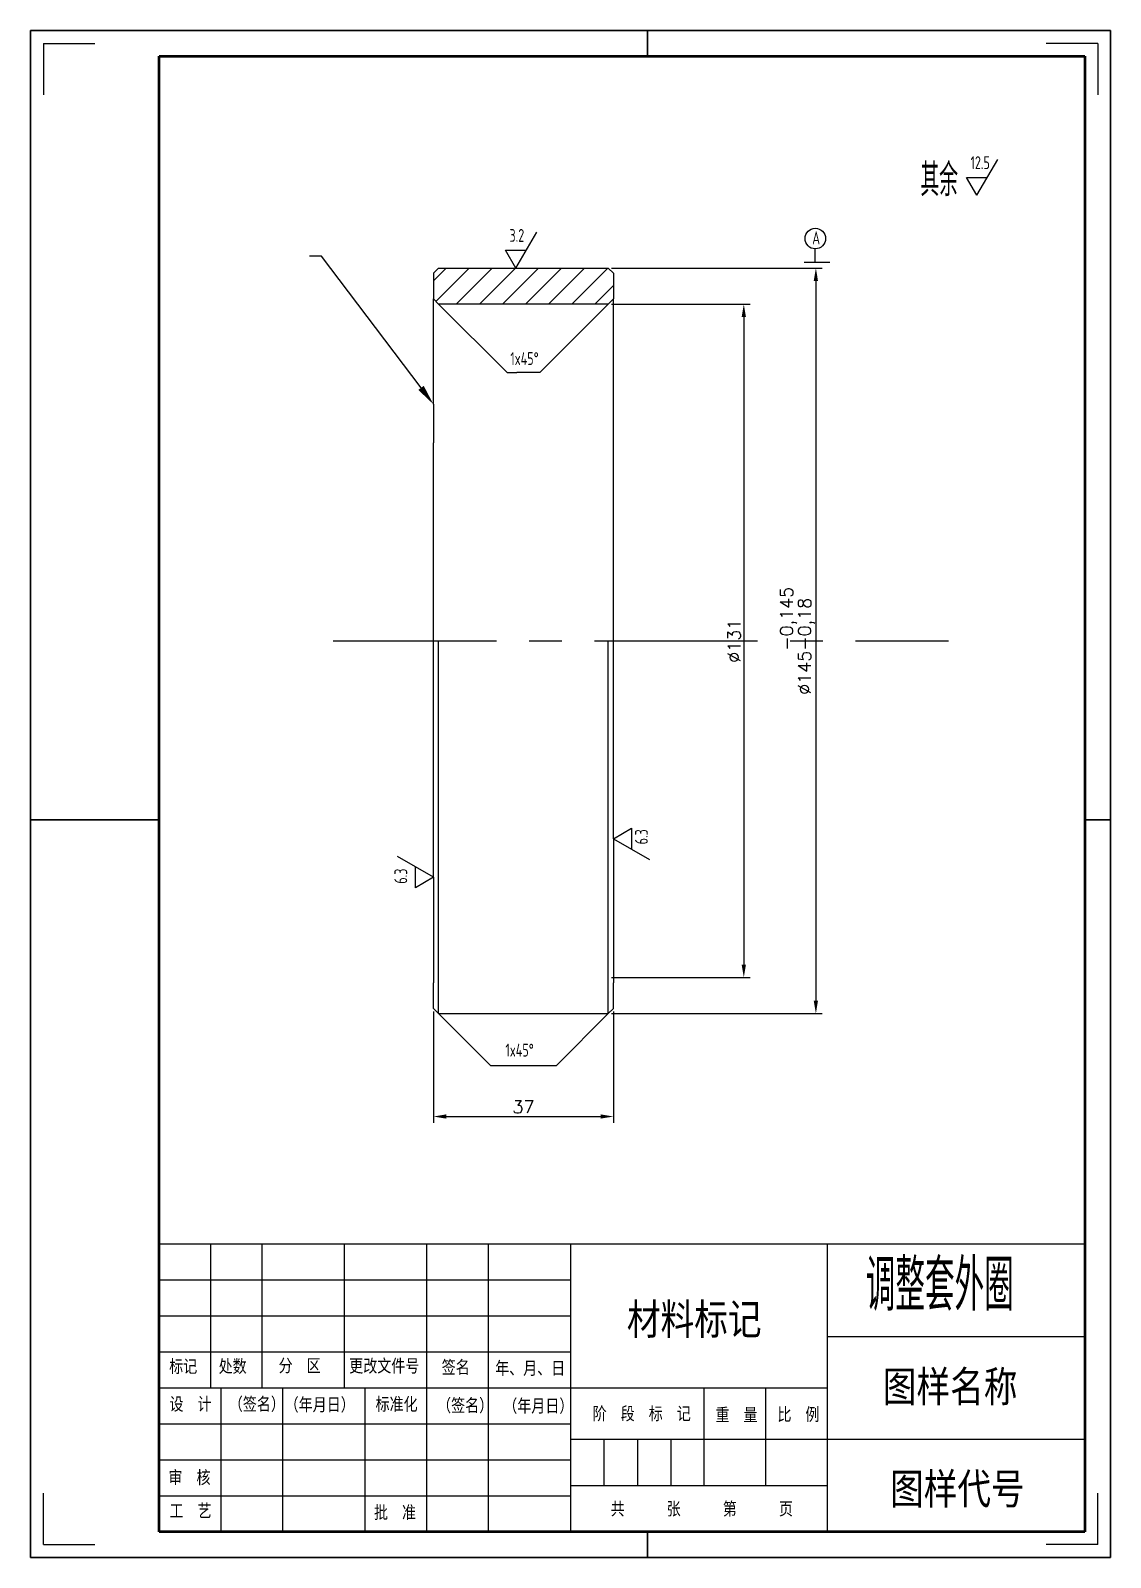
# Model space of a CAD drawing. Header units: millimetres. Extents: x 436 to 5898, y 1945 to 3729.
# Drawn here: x 1058.6 to 1268.6, y 2532 to 2829 of the extents above; entities that cross this region are included whole.
import ezdxf
from ezdxf import colors
from ezdxf.entities.mleader import LeaderData, LeaderLine
from ezdxf.math import Vec2, Vec3

# ---------------------------------------------------------------- set-up
doc = ezdxf.new("R2010")
doc.units = ezdxf.units.MM
doc.linetypes.add('CENTER', pattern=[50.8, 31.75, -6.35, 6.35, -6.35])
for name, color, linetype, lineweight in [('中心线层', 1, 'CENTER', 25), ('总内框线', 7, 'Continuous', 50), ('总外框线', 7, 'Continuous', 30), ('标注层', 3, 'Continuous', 25)]:
    doc.layers.add(name, color=color, linetype=linetype, lineweight=lineweight)
doc.styles.get("Standard").update_dxf_attribs({"font": 'txt', "bigfont": 'gbcbig.shx'})
doc.styles.add('陈杰（2）', font='gbenor.shx', dxfattribs={"width": 0.8, "bigfont": 'gbcbig.shx'})
doc.dimstyles.new('123', dxfattribs={"dimtxt": 2.5, "dimasz": 2.5, "dimexe": 1.25, "dimexo": 0.625, "dimtad": 1, "dimdec": 3, "dimtxsty": 'Standard', "dimcen": 2.5, "dimadec": 0, "dimazin": 0, "dimtol": 1, "dimtp": -0.145, "dimtm": 0.18, "dimtfac": 1, "dimtdec": 3, "dimtmove": 1, "dimatfit": 3, "dimfxl": 1, "dimarcsym": 0})
doc.dimstyles.new('ISO-25', dxfattribs={"dimtxt": 2.5, "dimasz": 2.5, "dimexe": 1.25, "dimexo": 0.625, "dimtad": 1, "dimdec": 3, "dimlfac": 2.222222, "dimtxsty": 'Standard', "dimcen": 2.5, "dimadec": 0, "dimazin": 0, "dimtp": -0.145, "dimtm": 0.18, "dimtfac": 1, "dimtdec": 3, "dimtmove": 1, "dimatfit": 3, "dimfxl": 1, "dimarcsym": 0})

# ---------------------------------------------------------------- blocks, each defined once
blk = doc.blocks.new('*D32')
at = {"layer": 'Defpoints', "color": 0, "transparency": 16777216}
for p in [(1171, 2775.84), (1171, 2644.84), (1197.35, 2644.84)]:
    blk.add_point(p, dxfattribs=at)
at = {"layer": '标注层', "color": 0, "lineweight": -2, "transparency": 16777216}
for p, q in [((1171.62, 2775.84), (1198.6, 2775.84)), ((1197.35, 2773.34), (1197.35, 2647.34)), ((1171.62, 2644.84), (1198.6, 2644.84))]:
    blk.add_line(p, q, dxfattribs=at)
at = {"layer": '标注层', "color": 0, "transparency": 16777216}
for points in [[(1196.94, 2773.34), (1197.77, 2773.34), (1197.35, 2775.84)], [(1196.94, 2647.34), (1197.77, 2647.34), (1197.35, 2644.84)]]:
    blk.add_solid(points, dxfattribs=at)
at = {"layer": '标注层', "color": 0, "transparency": 16777216, "insert": (1195.48, 2710.34), "char_height": 2.5, "attachment_point": 5, "rotation": 90}
blk.add_mtext('%%C131', dxfattribs=at)
blk = doc.blocks.new('*D33')
at = {"layer": 'Defpoints', "color": 0, "transparency": 16777216}
for p in [(1137, 2638.84), (1172, 2638.84), (1172, 2617.81)]:
    blk.add_point(p, dxfattribs=at)
at = {"layer": '标注层', "color": 0, "lineweight": -2, "transparency": 16777216}
for p, q in [((1137, 2638.22), (1137, 2616.56)), ((1172, 2638.22), (1172, 2616.56)), ((1139.5, 2617.81), (1169.5, 2617.81))]:
    blk.add_line(p, q, dxfattribs=at)
at = {"layer": '标注层', "color": 0, "transparency": 16777216}
for points in [[(1139.5, 2618.23), (1139.5, 2617.4), (1137, 2617.81)], [(1169.5, 2618.23), (1169.5, 2617.4), (1172, 2617.81)]]:
    blk.add_solid(points, dxfattribs=at)
at = {"layer": '标注层', "color": 0, "transparency": 16777216, "insert": (1154.5, 2619.69), "char_height": 2.5, "attachment_point": 5}
blk.add_mtext('37', dxfattribs=at)
blk = doc.blocks.new('*D34')
at = {"layer": 'Defpoints', "color": 0, "transparency": 16777216}
for p in [(1171, 2782.84), (1171, 2637.84), (1211.37, 2637.84)]:
    blk.add_point(p, dxfattribs=at)
at = {"layer": '标注层', "color": 0, "lineweight": -2, "transparency": 16777216}
for p, q in [((1171.62, 2782.84), (1212.62, 2782.84)), ((1211.37, 2780.34), (1211.37, 2640.34)), ((1171.62, 2637.84), (1212.62, 2637.84))]:
    blk.add_line(p, q, dxfattribs=at)
at = {"layer": '标注层', "color": 0, "transparency": 16777216}
for points in [[(1210.95, 2780.34), (1211.78, 2780.34), (1211.37, 2782.84)], [(1210.95, 2640.34), (1211.78, 2640.34), (1211.37, 2637.84)]]:
    blk.add_solid(points, dxfattribs=at)
at = {"layer": '标注层', "color": 0, "transparency": 16777216, "insert": (1207.41, 2710.34), "char_height": 2.5, "attachment_point": 5, "rotation": 90}
blk.add_mtext('%%C145\\S-0,145^ -0,18;', dxfattribs=at)

msp = doc.modelspace()

# ---------------------------------------------------------------- hatches: boundary and pattern name
h = msp.add_hatch()
h.set_pattern_fill('ANSI31', color=2)
h.paths.add_polyline_path([(1171.99824, 2781.84233), (1170.99824, 2782.84233), (1137.99824, 2782.84233), (1136.99824, 2781.84233), (1136.99824, 2776.84233), (1137.99824, 2775.84233), (1170.99824, 2775.84233), (1171.99824, 2776.84233)])

# ---------------------------------------------------------------- linework, layer by layer
for p, q in [((1061.14997, 2826.54328), (1071.14997, 2826.54328)), ((1061.14997, 2826.54328), (1061.14997, 2816.54328)), ((1266.16358, 2826.54865), (1256.16358, 2826.54865)), ((1266.16358, 2826.54865), (1266.16358, 2816.54865)), ((1137.99824, 2782.84233), (1136.99824, 2781.84233)), ((1136.99824, 2781.84233), (1136.99824, 2776.84233)), ((1137.99824, 2782.84233), (1170.99824, 2782.84233)), ((1170.99824, 2782.84233), (1171.99824, 2781.84233)), ((1171.99824, 2781.84233), (1171.99824, 2776.84233)), ((1137.99824, 2775.84233), (1136.99824, 2776.84233)), ((1136.99824, 2756.34233), (1136.99824, 2776.84233)), ((1170.99824, 2775.84233), (1137.99824, 2775.84233)), ((1170.99824, 2775.84233), (1171.99824, 2776.84233)), ((1171.99824, 2756.34233), (1171.99824, 2776.84233)), ((1136.99824, 2756.34233), (1136.99824, 2748.84233)), ((1171.99824, 2748.84233), (1171.99824, 2756.34233)), ((1136.99824, 2671.84233), (1136.99824, 2748.84233)), ((1171.99824, 2671.84233), (1171.99824, 2748.84233)), ((1137.99824, 2637.84233), (1137.99824, 2710.34233)), ((1170.99824, 2637.84233), (1170.99824, 2710.34233)), ((1136.99824, 2664.34233), (1136.99824, 2671.84233)), ((1171.99824, 2671.84233), (1171.99824, 2664.34233)), ((1136.99824, 2664.34233), (1136.99824, 2643.84233)), ((1171.99824, 2664.34233), (1171.99824, 2643.84233)), ((1136.99824, 2638.84233), (1136.99824, 2643.84233)), ((1171.99824, 2638.84233), (1171.99824, 2643.84233)), ((1137.99824, 2637.84233), (1136.99824, 2638.84233)), ((1137.99824, 2637.84233), (1170.99824, 2637.84233)), ((1170.99824, 2637.84233), (1171.99824, 2638.84233)), ((1083.64997, 2593.04328), (1263.64997, 2593.04328)), ((1083.64997, 2537.04328), (1083.64997, 2593.04328)), ((1093.64997, 2593.04328), (1093.64997, 2565.04328)), ((1103.64997, 2593.04328), (1103.64997, 2565.04328)), ((1119.64997, 2593.04328), (1119.64997, 2565.04328)), ((1135.64997, 2593.04328), (1135.64997, 2565.04328)), ((1147.64997, 2593.04328), (1147.64997, 2537.04328)), ((1163.64997, 2593.04328), (1163.64997, 2537.04328)), ((1213.64997, 2537.04328), (1213.64997, 2593.04328)), ((1083.64997, 2586.04328), (1163.64997, 2586.04328)), ((1083.64997, 2579.04328), (1163.64997, 2579.04328)), ((1213.64997, 2575.04328), (1263.64997, 2575.04328)), ((1083.64997, 2572.04328), (1163.64997, 2572.04328)), ((1083.64997, 2565.04328), (1213.64997, 2565.04328)), ((1095.64997, 2565.04328), (1095.64997, 2537.04328)), ((1107.64997, 2565.04328), (1107.64997, 2537.04328)), ((1123.64997, 2565.04328), (1123.64997, 2537.04328)), ((1135.64997, 2565.04328), (1135.64997, 2537.04328)), ((1189.64997, 2546.04328), (1189.64997, 2565.04328)), ((1201.64997, 2546.04328), (1201.64997, 2565.04328)), ((1083.64997, 2558.04328), (1163.64997, 2558.04328)), ((1163.64997, 2555.04328), (1213.64997, 2555.04328)), ((1170.14997, 2555.04328), (1170.14997, 2546.04328)), ((1176.64997, 2555.04328), (1176.64997, 2546.04328)), ((1183.14997, 2555.04328), (1183.14997, 2546.04328)), ((1213.64997, 2555.04328), (1263.64997, 2555.04328)), ((1083.64997, 2551.04328), (1163.64997, 2551.04328)), ((1163.64997, 2546.04328), (1213.64997, 2546.04328)), ((1061.14997, 2534.54328), (1061.14997, 2544.54328)), ((1083.64997, 2544.04328), (1163.64997, 2544.04328)), ((1266.16358, 2534.53792), (1266.16358, 2544.53792)), ((1061.14997, 2534.54328), (1071.14997, 2534.54328)), ((1266.16358, 2534.53792), (1256.16358, 2534.53792))]:
    msp.add_line(p, q)
at = {"layer": '中心线层'}
msp.add_line((1117.49361, 2710.34233), (1237.14596, 2710.34233), dxfattribs=at)
at = {"layer": '总内框线'}
for p, q in [((1083.64997, 2537.04328), (1083.64997, 2824.04328)), ((1083.64997, 2824.04328), (1263.64997, 2824.04328)), ((1263.64997, 2824.04328), (1263.64997, 2537.04328)), ((1263.64997, 2537.04328), (1083.64997, 2537.04328))]:
    msp.add_line(p, q, dxfattribs=at)
at = {"layer": '总外框线'}
for p, q in [((1058.64997, 2532.04328), (1058.64997, 2829.04328)), ((1058.64997, 2829.04328), (1268.64997, 2829.04328)), ((1178.64997, 2829.04328), (1178.64997, 2824.04328)), ((1268.64997, 2829.04328), (1268.64997, 2532.04328)), ((1058.64997, 2675.54328), (1083.64997, 2675.54328)), ((1263.64997, 2675.54328), (1268.64997, 2675.54328)), ((1178.64997, 2532.04328), (1178.64997, 2537.04328)), ((1268.64997, 2532.04328), (1058.64997, 2532.04328))]:
    msp.add_line(p, q, dxfattribs=at)
at = {"layer": '标注层'}
for p, q in [((1242.67954, 2796.9897), (1246.72703, 2803.9897)), ((1242.67954, 2796.9897), (1240.65579, 2800.4897)), ((1240.65579, 2800.4897), (1244.70329, 2800.4897)), ((1153.03093, 2782.84233), (1157.07843, 2789.84233)), ((1153.03093, 2782.84233), (1151.00719, 2786.34233)), ((1151.00719, 2786.34233), (1155.05468, 2786.34233)), ((1211.25147, 2783.90357), (1211.25147, 2786.5854)), ((1214.09703, 2783.90357), (1209.09703, 2783.90357)), ((1137.99824, 2775.84233), (1151.33936, 2762.5012)), ((1170.99824, 2775.84233), (1157.65712, 2762.5012)), ((1151.33936, 2762.5012), (1153.20524, 2762.5012)), ((1157.65712, 2762.5012), (1153.20524, 2762.5012)), ((1171.99824, 2671.84233), (1175.49824, 2673.86607)), ((1175.49824, 2673.86607), (1175.49824, 2669.81858)), ((1171.99824, 2671.84233), (1178.99824, 2667.79483)), ((1136.99824, 2664.34233), (1129.99824, 2668.38982)), ((1133.49824, 2662.31858), (1133.49824, 2666.36607)), ((1136.99824, 2664.34233), (1133.49824, 2662.31858)), ((1137.99824, 2637.84233), (1148.08554, 2627.75503)), ((1170.99824, 2637.84233), (1160.91095, 2627.75503)), ((1148.08554, 2627.75503), (1160.91095, 2627.75503))]:
    msp.add_line(p, q, dxfattribs=at)
msp.add_circle((1211.25147, 2788.5811), 1.9957, dxfattribs=at)

# ---------------------------------------------------------------- texts
at = {"width": 93.0192856, "attachment_point": 1, "style": '陈杰（2）'}
for s, insert, char_height in [('{\\fSimSun|b0|i0|c134|p2;材料标记}', (1174.61732, 2581.4051), 6), ('{\\fSimSun|b0|i0|c134|p2;标记}', (1085.6048, 2570.48381), 2.5), ('{\\fSimSun|b0|i0|c134|p2;处数}', (1095.22593, 2570.49871), 2.5), ('{\\fSimSun|b0|i0|c134|p2;分\u3000区}', (1106.88689, 2570.62287), 2.5), ('{\\fSimSun|b0|i0|c134|p2;更改文件号}', (1120.62166, 2570.56824), 2.5), ('{\\fSimSun|b0|i0|c134|p2;签名}', (1138.60605, 2570.30998), 2.5), ('{\\fSimSun|b0|i0|c134|p2;年、月、日}', (1149.00062, 2570.11629), 2.5), ('{\\fSimSun|b0|i0|c134|p2;图样名称}', (1224.38036, 2568.27869), 6), ('{\\fSimSun|b0|i0|c134|p2;设\u3000计}', (1085.66429, 2563.14335), 2.5), ('{\\fSimSun|b0|i0|c134|p2;（签名）}', (1097.20626, 2563.14335), 2.5), ('{\\fSimSun|b0|i0|c134|p2;\u3000（年月日）}', (1105.33153, 2563.02912), 2.5), ('{\\fSimSun|b0|i0|c134|p2;标准化}', (1125.7382, 2563.12845), 2.5), ('{\\fSimSun|b0|i0|c134|p2;（签名）}', (1137.70513, 2562.88013), 2.5), ('{\\fSimSun|b0|i0|c134|p2;（年月日）}', (1150.57297, 2562.7808), 2.5), ('{\\fSimSun|b0|i0|c134|p2;阶\u3000段\u3000标\u3000记}', (1167.95392, 2561.29582), 2.5), ('{\\fSimSun|b0|i0|c134|p2;重\u3000量}', (1191.83678, 2561.06737), 2.5), ('{\\fSimSun|b0|i0|c134|p2;比\u3000例}', (1203.8887, 2561.1369), 2.5), ('{\\fSimSun|b0|i0|c134|p2;审\u3000核}', (1085.46031, 2548.87466), 2.5), ('{\\fSimSun|b0|i0|c134|p2;图样代号}', (1225.78274, 2548.40284), 6), ('{\\fSimSun|b0|i0|c134|p2;工\u3000艺}', (1085.66429, 2542.38844), 2.5), ('{\\fSimSun|b0|i0|c134|p2;批\u3000准}', (1125.43223, 2542.07058), 2.5), ('{\\fSimSun|b0|i0|c134|p2;共\u3000\u3000\u3000张\u3000\u3000\u3000第\u3000\u3000\u3000页}', (1171.4471, 2542.77086), 2.5)]:
    msp.add_mtext(s, dxfattribs=dict(at, insert=insert, char_height=char_height))
at = {"layer": '总内框线', "insert": (1221.06402, 2590.00513), "char_height": 10, "attachment_point": 1, "style": '陈杰（2）'}
msp.add_mtext_dynamic_manual_height_columns('调整套外圈', width=39.5489791, gutter_width=99.96479, heights=[0], dxfattribs=at)
at = {"layer": '标注层', "insert": (1231.70437, 2803.15473), "char_height": 6.3335, "width": 11.0974874, "attachment_point": 1, "style": '陈杰（2）'}
msp.add_mtext('其余', dxfattribs=at)
at = {"layer": '标注层', "char_height": 2.5, "attachment_point": 1, "style": '陈杰（2）'}
for s, width, insert in [('12.5', 12.1429296, (1241.43626, 2804.59052)), ('3.2', 12.1429296, (1151.78766, 2790.44314)), ('A', 6.3818089, (1210.65242, 2789.96199)), ('1x45°', 12.1429296, (1151.95031, 2766.48688)), ('1x45°', 12.1429296, (1150.99739, 2631.9702))]:
    msp.add_mtext_dynamic_manual_height_columns(s, width=width, gutter_width=99.96479, heights=[0], dxfattribs=dict(at, insert=insert))
at = {"layer": '标注层', "char_height": 2.5, "attachment_point": 1, "rotation": 90, "style": '陈杰（2）'}
for insert in [(1176.18633, 2670.75032), (1129.39743, 2663.09905)]:
    msp.add_mtext_dynamic_manual_height_columns('6.3', width=12.1429296, gutter_width=99.96479, heights=[0], dxfattribs=dict(at, insert=insert))

# ---------------------------------------------------------------- dimensions: what is measured, and where the dimension line sits
at = {"layer": '标注层'}
for base, p1, p2, text, dimstyle, picture, middle in [((1211.36671, 2637.84233), (1170.99824, 2782.84233), (1170.99824, 2637.84233), '%%C<>', '123', '*D34', (1207.40838, 2710.34233)), ((1197.35268, 2644.84233), (1170.99824, 2775.84233), (1170.99824, 2644.84233), '%%C131', 'ISO-25', '*D32', (1195.47768, 2710.34233))]:
    dim = msp.add_linear_dim(base=base, p1=p1, p2=p2, angle=90, text=text, dimstyle=dimstyle, dxfattribs=at)
    dim.commit()
    dim.dimension.update_dxf_attribs({"geometry": picture, "text_midpoint": middle})
dim = msp.add_linear_dim(base=(1171.99824, 2617.81362), p1=(1136.99824, 2638.84233), p2=(1171.99824, 2638.84233), text='37', dimstyle='ISO-25', dxfattribs=at)
dim.commit()
dim.dimension.update_dxf_attribs({"geometry": '*D33', "text_midpoint": (1154.49824, 2619.68862)})

# ---------------------------------------------------------------- leaders
ml = msp.add_multileader_mtext('Standard', dxfattribs=at)
ml.set_content('', color=256)
ml.set_leader_properties()
ml.build(insert=Vec2(0, 0))
ml.multileader.update_dxf_attribs({"text_right_attachment_type": 6, "dogleg_length": 0.36})
ctx = ml.context
ctx.base_point, ctx.plane_origin = Vec3(1110.87947, 2787.13973), Vec3(1136.99824, 2763.62253)
ctx.right_attachment, ctx.text_align_type = 6, 2
notes = []
notes.append((ctx, [(0, (1, 1, 0), (1115.23947, 2785.13973), (-1, 0), 0.36, [(0, [(1136.99824, 2756.34233)], 0, [])])]))
ctx.mtext.insert, ctx.mtext.alignment, ctx.mtext.flow_direction = Vec3(1112.87947, 2789.13973), 3, 5
for ctx, leaders in notes:
    for number, flags, end, landing, length, lines in leaders:
        leader = LeaderData()
        leader.index, (leader.has_last_leader_line, leader.has_dogleg_vector, leader.attachment_direction) = number, flags
        leader.last_leader_point, leader.dogleg_vector, leader.dogleg_length = Vec3(end), Vec3(landing), length
        for number, points, colour, breaks in lines:
            line = LeaderLine()
            line.index, line.vertices, line.color, line.breaks = number, Vec3.list(points), colors.encode_raw_color(colour), breaks
            leader.lines.append(line)
        ctx.leaders.append(leader)

doc.saveas('drawing.dxf')
